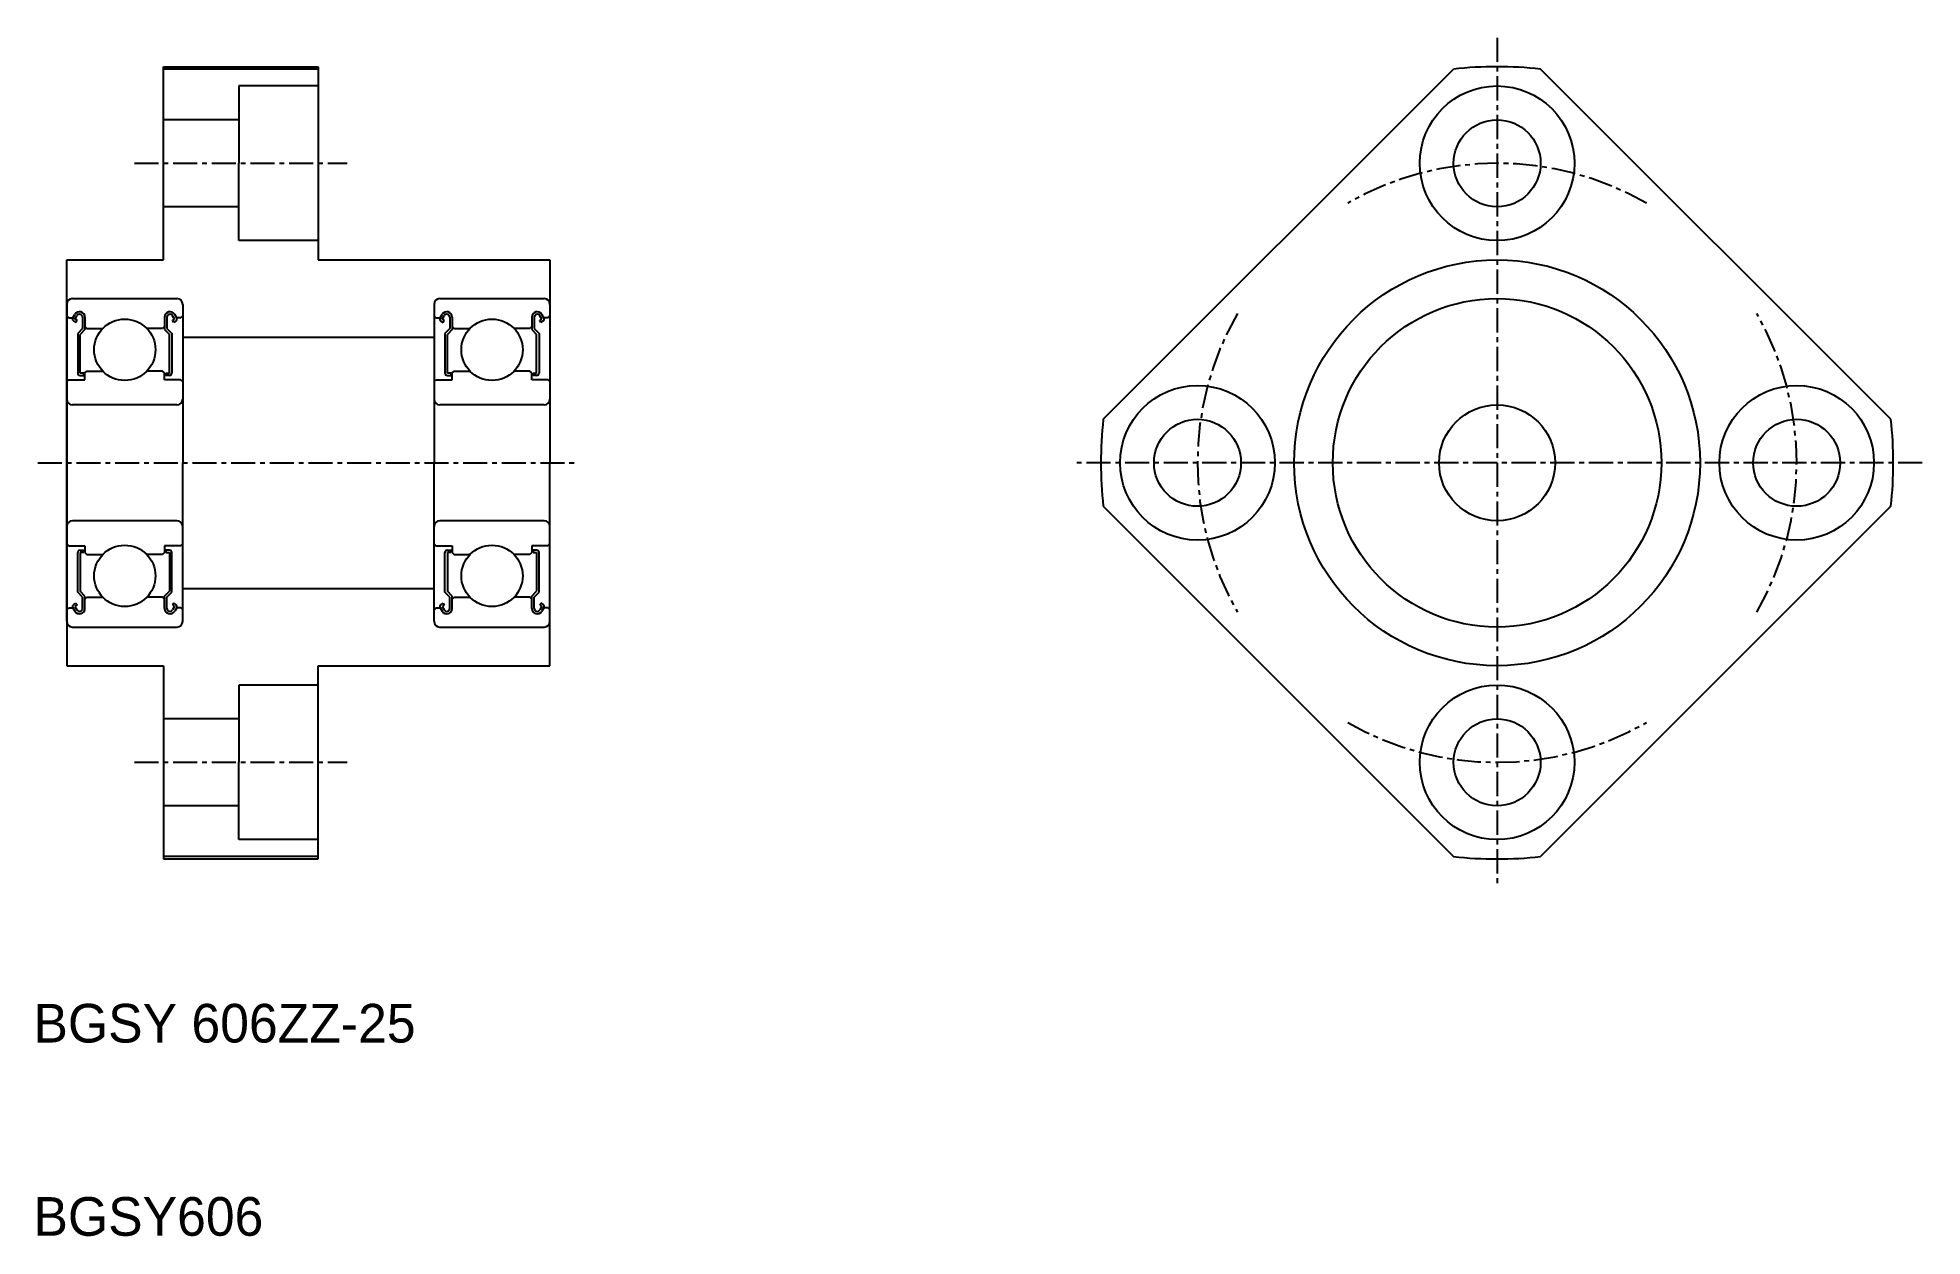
# Model space of a CAD drawing. Extents: x 157.1 to 254.6, y 79.8 to 141.8.
import ezdxf

# ---------------------------------------------------------------- set-up
doc = ezdxf.new("R2010")
doc.units = 0
doc.linetypes.add('CENTER', pattern=[2, 1.25, -0.25, 0.25, -0.25])
doc.linetypes.add('DASHED', pattern=[19.05, 12.7, -6.35])
doc.layers.get('0').update_dxf_attribs({"linetype": 'CONTINUOUS'})
doc.layers.add('CENTER', color=1, linetype='CENTER')

msp = doc.modelspace()

# ---------------------------------------------------------------- linework, layer by layer
for p, q in [((163.626, 140.321), (171.626, 140.321)), ((163.626, 130.321), (163.626, 140.321)), ((171.626, 140.197), (163.626, 140.197)), ((171.626, 140.321), (171.626, 130.321)), ((212.25, 122.072), (230.374, 140.197)), ((253.002, 122.072), (234.877, 140.197)), ((158.626, 119.821), (158.626, 130.321)), ((158.626, 130.321), (163.626, 130.321)), ((171.626, 130.321), (183.626, 130.321)), ((183.626, 130.321), (183.626, 119.821)), ((158.626, 128.021), (158.626, 119.821)), ((158.926, 128.321), (164.326, 128.321)), ((164.626, 128.021), (164.626, 119.821)), ((177.626, 128.021), (177.626, 119.821)), ((177.926, 128.321), (183.326, 128.321)), ((183.626, 128.021), (183.626, 119.821)), ((158.626, 127.421), (158.726, 127.321)), ((158.726, 127.321), (158.94, 127.321)), ((158.94, 127.321), (159.042, 127.494)), ((158.985, 127.149), (159.094, 127.087)), ((159.048, 127.258), (159.151, 127.431)), ((159.157, 127.195), (159.048, 127.258)), ((159.094, 127.087), (159.157, 127.195)), ((159.442, 126.771), (159.191, 126.52)), ((159.442, 127.353), (159.442, 126.771)), ((159.567, 127.353), (159.567, 126.719)), ((159.567, 126.871), (159.667, 126.771)), ((159.667, 126.771), (160.481, 126.771)), ((163.584, 126.771), (162.77, 126.771)), ((163.684, 126.871), (163.584, 126.771)), ((163.684, 127.353), (163.684, 126.719)), ((163.81, 127.353), (163.81, 126.771)), ((163.81, 126.771), (164.061, 126.52)), ((164.094, 127.195), (164.203, 127.258)), ((164.157, 127.087), (164.094, 127.195)), ((164.203, 127.258), (164.101, 127.431)), ((164.266, 127.149), (164.157, 127.087)), ((164.312, 127.321), (164.209, 127.494)), ((164.526, 127.321), (164.312, 127.321)), ((164.626, 127.421), (164.526, 127.321)), ((177.626, 127.421), (177.726, 127.321)), ((177.726, 127.321), (177.94, 127.321)), ((177.94, 127.321), (178.042, 127.494)), ((177.985, 127.149), (178.094, 127.087)), ((178.048, 127.258), (178.151, 127.431)), ((178.157, 127.195), (178.048, 127.258)), ((178.094, 127.087), (178.157, 127.195)), ((178.442, 126.771), (178.191, 126.52)), ((178.442, 127.353), (178.442, 126.771)), ((178.567, 127.353), (178.567, 126.719)), ((178.567, 126.871), (178.667, 126.771)), ((178.667, 126.771), (179.481, 126.771)), ((182.584, 126.771), (181.77, 126.771)), ((182.684, 126.871), (182.584, 126.771)), ((182.684, 127.353), (182.684, 126.719)), ((182.81, 127.353), (182.81, 126.771)), ((182.81, 126.771), (183.061, 126.52)), ((183.094, 127.195), (183.203, 127.258)), ((183.157, 127.087), (183.094, 127.195)), ((183.203, 127.258), (183.101, 127.431)), ((183.266, 127.149), (183.157, 127.087)), ((183.312, 127.321), (183.209, 127.494)), ((183.526, 127.321), (183.312, 127.321)), ((183.626, 127.421), (183.526, 127.321)), ((159.191, 126.52), (159.191, 124.466)), ((159.567, 126.719), (159.316, 126.468)), ((159.316, 124.466), (159.316, 126.468)), ((163.684, 126.719), (163.935, 126.468)), ((163.935, 124.466), (163.935, 126.468)), ((164.061, 126.52), (164.061, 124.466)), ((178.191, 126.52), (178.191, 124.466)), ((178.567, 126.719), (178.316, 126.468)), ((178.316, 124.466), (178.316, 126.468)), ((182.684, 126.719), (182.935, 126.468)), ((182.935, 124.466), (182.935, 126.468)), ((183.061, 126.52), (183.061, 124.466)), ((158.626, 124.021), (158.726, 124.121)), ((158.726, 124.121), (159.567, 124.121)), ((159.505, 124.466), (159.316, 124.466)), ((159.316, 124.341), (159.505, 124.341)), ((159.505, 124.341), (159.505, 124.466)), ((159.567, 124.471), (159.667, 124.571)), ((159.567, 124.121), (159.567, 124.471)), ((159.667, 124.571), (160.481, 124.571)), ((163.584, 124.571), (162.77, 124.571)), ((163.684, 124.471), (163.584, 124.571)), ((163.684, 124.121), (163.684, 124.471)), ((164.526, 124.121), (163.684, 124.121)), ((163.747, 124.341), (163.747, 124.466)), ((163.747, 124.466), (163.935, 124.466)), ((163.935, 124.341), (163.747, 124.341)), ((164.626, 124.021), (164.526, 124.121)), ((177.626, 124.021), (177.726, 124.121)), ((177.726, 124.121), (178.567, 124.121)), ((178.505, 124.466), (178.316, 124.466)), ((178.316, 124.341), (178.505, 124.341)), ((178.505, 124.341), (178.505, 124.466)), ((178.567, 124.471), (178.667, 124.571)), ((178.567, 124.121), (178.567, 124.471)), ((178.667, 124.571), (179.481, 124.571)), ((182.584, 124.571), (181.77, 124.571)), ((182.684, 124.471), (182.584, 124.571)), ((182.684, 124.121), (182.684, 124.471)), ((183.526, 124.121), (182.684, 124.121)), ((182.747, 124.466), (182.935, 124.466)), ((182.747, 124.341), (182.747, 124.466)), ((182.935, 124.341), (182.747, 124.341)), ((183.626, 124.021), (183.526, 124.121)), ((164.326, 122.821), (158.926, 122.821)), ((161.626, 122.821), (161.626, 122.821)), ((162.976, 122.821), (162.976, 122.821)), ((183.326, 122.821), (177.926, 122.821)), ((180.626, 122.821), (180.626, 122.821)), ((181.976, 122.821), (181.976, 122.821)), ((158.626, 119.821), (158.626, 109.321)), ((158.626, 111.621), (158.626, 119.821)), ((164.626, 111.621), (164.626, 119.821)), ((177.626, 111.621), (177.626, 119.821)), ((183.626, 109.321), (183.626, 119.821)), ((183.626, 111.621), (183.626, 119.821)), ((212.25, 117.569), (230.374, 99.445)), ((253.002, 117.569), (234.877, 99.445)), ((164.326, 116.821), (158.926, 116.821)), ((183.326, 116.821), (177.926, 116.821)), ((158.626, 115.621), (158.726, 115.521)), ((158.726, 115.521), (159.567, 115.521)), ((159.191, 113.122), (159.191, 115.175)), ((159.316, 115.301), (159.505, 115.301)), ((159.316, 115.175), (159.316, 113.174)), ((159.505, 115.175), (159.316, 115.175)), ((159.505, 115.301), (159.505, 115.175)), ((159.567, 115.521), (159.567, 115.171)), ((159.567, 115.171), (159.667, 115.071)), ((159.667, 115.071), (160.481, 115.071)), ((163.584, 115.071), (162.77, 115.071)), ((163.684, 115.171), (163.584, 115.071)), ((164.526, 115.521), (163.684, 115.521)), ((163.684, 115.521), (163.684, 115.171)), ((163.747, 115.301), (163.747, 115.175)), ((163.935, 115.301), (163.747, 115.301)), ((163.747, 115.175), (163.935, 115.175)), ((163.935, 115.175), (163.935, 113.174)), ((164.061, 113.122), (164.061, 115.175)), ((164.626, 115.621), (164.526, 115.521)), ((177.626, 115.621), (177.726, 115.521)), ((177.726, 115.521), (178.567, 115.521)), ((178.191, 113.122), (178.191, 115.175)), ((178.316, 115.301), (178.505, 115.301)), ((178.316, 115.175), (178.316, 113.174)), ((178.505, 115.175), (178.316, 115.175)), ((178.505, 115.301), (178.505, 115.175)), ((178.567, 115.521), (178.567, 115.171)), ((178.567, 115.171), (178.667, 115.071)), ((178.667, 115.071), (179.481, 115.071)), ((182.584, 115.071), (181.77, 115.071)), ((182.684, 115.171), (182.584, 115.071)), ((183.526, 115.521), (182.684, 115.521)), ((182.684, 115.521), (182.684, 115.171)), ((182.747, 115.301), (182.747, 115.175)), ((182.935, 115.301), (182.747, 115.301)), ((182.747, 115.175), (182.935, 115.175)), ((182.935, 115.175), (182.935, 113.174)), ((183.061, 113.122), (183.061, 115.175)), ((183.626, 115.621), (183.526, 115.521)), ((159.442, 112.871), (159.191, 113.122)), ((159.567, 112.923), (159.316, 113.174)), ((163.684, 112.923), (163.935, 113.174)), ((163.81, 112.871), (164.061, 113.122)), ((178.442, 112.871), (178.191, 113.122)), ((178.567, 112.923), (178.316, 113.174)), ((182.684, 112.923), (182.935, 113.174)), ((182.81, 112.871), (183.061, 113.122)), ((158.626, 112.221), (158.726, 112.321)), ((158.726, 112.321), (158.94, 112.321)), ((158.94, 112.321), (159.042, 112.148)), ((158.985, 112.492), (159.094, 112.555)), ((159.157, 112.446), (159.048, 112.384)), ((159.048, 112.384), (159.151, 112.211)), ((159.094, 112.555), (159.157, 112.446)), ((159.442, 112.289), (159.442, 112.871)), ((159.567, 112.289), (159.567, 112.923)), ((159.567, 112.771), (159.667, 112.871)), ((159.667, 112.871), (160.481, 112.871)), ((163.584, 112.871), (162.77, 112.871)), ((163.684, 112.771), (163.584, 112.871)), ((163.684, 112.289), (163.684, 112.923)), ((163.81, 112.289), (163.81, 112.871)), ((164.157, 112.555), (164.094, 112.446)), ((164.094, 112.446), (164.203, 112.384)), ((164.203, 112.384), (164.101, 112.211)), ((164.266, 112.492), (164.157, 112.555)), ((164.312, 112.321), (164.209, 112.148)), ((164.526, 112.321), (164.312, 112.321)), ((164.626, 112.221), (164.526, 112.321)), ((177.626, 112.221), (177.726, 112.321)), ((177.726, 112.321), (177.94, 112.321)), ((177.94, 112.321), (178.042, 112.148)), ((177.985, 112.492), (178.094, 112.555)), ((178.157, 112.446), (178.048, 112.384)), ((178.048, 112.384), (178.151, 112.211)), ((178.094, 112.555), (178.157, 112.446)), ((178.442, 112.289), (178.442, 112.871)), ((178.567, 112.289), (178.567, 112.923)), ((178.567, 112.771), (178.667, 112.871)), ((178.667, 112.871), (179.481, 112.871)), ((182.584, 112.871), (181.77, 112.871)), ((182.684, 112.771), (182.584, 112.871)), ((182.684, 112.289), (182.684, 112.923)), ((182.81, 112.289), (182.81, 112.871)), ((183.157, 112.555), (183.094, 112.446)), ((183.094, 112.446), (183.203, 112.384)), ((183.203, 112.384), (183.101, 112.211)), ((183.266, 112.492), (183.157, 112.555)), ((183.312, 112.321), (183.209, 112.148)), ((183.526, 112.321), (183.312, 112.321)), ((183.626, 112.221), (183.526, 112.321)), ((158.926, 111.321), (164.326, 111.321)), ((177.926, 111.321), (183.326, 111.321)), ((158.626, 109.321), (163.626, 109.321)), ((163.626, 109.321), (163.626, 99.321)), ((171.626, 99.321), (171.626, 109.321)), ((171.626, 109.321), (183.626, 109.321)), ((171.626, 99.445), (163.626, 99.445)), ((163.626, 99.321), (171.626, 99.321))]:
    msp.add_line(p, q)
at = {"color": 3, "linetype": 'DASHED'}
for p, q in [((171.626, 139.321), (167.526, 139.321)), ((167.526, 139.321), (167.526, 135.321)), ((167.526, 137.571), (163.626, 137.571)), ((167.526, 131.321), (167.526, 135.321)), ((167.526, 133.071), (163.626, 133.071)), ((171.626, 131.321), (167.526, 131.321)), ((171.626, 108.321), (167.526, 108.321)), ((167.526, 108.321), (167.526, 104.321)), ((167.526, 106.571), (163.626, 106.571)), ((167.526, 100.321), (167.526, 104.321)), ((167.526, 102.071), (163.626, 102.071)), ((171.626, 100.321), (167.526, 100.321))]:
    msp.add_line(p, q, dxfattribs=at)
at = {"color": 7, "linetype": 'CONTINUOUS'}
for p, q in [((164.626, 126.321), (177.626, 126.321)), ((164.626, 113.321), (177.626, 113.321))]:
    msp.add_line(p, q, dxfattribs=at)
for centre, radius in [((232.626, 135.321), 4), ((232.626, 135.321), 2.25), ((232.626, 119.821), 10.5), ((232.626, 119.821), 8.5), ((161.626, 125.671), 1.587), ((180.626, 125.671), 1.587), ((217.126, 119.821), 4), ((248.126, 119.821), 4), ((217.126, 119.821), 2.25), ((232.626, 119.821), 3), ((248.126, 119.821), 2.25), ((161.626, 113.971), 1.587), ((180.626, 113.971), 1.587), ((232.626, 104.321), 4), ((232.626, 104.321), 2.25)]:
    msp.add_circle(centre, radius)
for centre, radius, start, end in [((232.626, 119.821), 20.5, 83.69474, 96.30526), ((158.926, 128.021), 0.3, 90, 180), ((164.326, 128.021), 0.3, 0, 90), ((177.926, 128.021), 0.3, 90, 180), ((183.326, 128.021), 0.3, 0, 90), ((159.048, 127.258), 0.126, 149.99264, 240.00259), ((159.286, 127.353), 0.282, 0, 150.00169), ((159.286, 127.353), 0.156, 0, 150.00191), ((163.965, 127.353), 0.282, 29.99831, 180), ((163.965, 127.353), 0.156, 29.99809, 180), ((164.203, 127.258), 0.126, 299.99741, 30.00736), ((178.048, 127.258), 0.126, 149.99264, 240.00259), ((178.286, 127.353), 0.282, 0, 150.00169), ((178.286, 127.353), 0.156, 0, 150.00191), ((182.965, 127.353), 0.282, 29.99831, 180), ((182.965, 127.353), 0.156, 29.99809, 180), ((183.203, 127.258), 0.126, 299.99741, 30.00736), ((159.316, 124.466), 0.126, 180.00005, 270.00003), ((163.935, 124.466), 0.126, 269.99997, 359.99995), ((178.316, 124.466), 0.126, 180.00005, 270.00003), ((182.935, 124.466), 0.126, 269.99997, 359.99995), ((158.926, 123.121), 0.3, 180, 270), ((164.326, 123.121), 0.3, 270, 0), ((177.926, 123.121), 0.3, 180, 270), ((183.326, 123.121), 0.3, 270, 0), ((232.626, 119.821), 20.5, 173.69474, 186.30526), ((232.626, 119.821), 20.5, 353.69474, 6.30526), ((158.926, 116.521), 0.3, 90, 180), ((164.326, 116.521), 0.3, 0, 90), ((177.926, 116.521), 0.3, 90, 180), ((183.326, 116.521), 0.3, 0, 90), ((159.316, 115.175), 0.126, 89.99997, 179.99995), ((163.935, 115.175), 0.126, 0.00005, 90.00003), ((178.316, 115.175), 0.126, 89.99997, 179.99995), ((182.935, 115.175), 0.126, 0.00005, 90.00003), ((159.048, 112.384), 0.126, 119.99741, 210.00736), ((159.286, 112.289), 0.282, 209.99831, 0), ((159.286, 112.289), 0.156, 209.99809, 0), ((163.965, 112.289), 0.282, 180, 330.00169), ((163.965, 112.289), 0.156, 180, 330.00191), ((164.203, 112.384), 0.126, 329.99264, 60.00259), ((178.048, 112.384), 0.126, 119.99741, 210.00736), ((178.286, 112.289), 0.282, 209.99831, 0), ((178.286, 112.289), 0.156, 209.99809, 0), ((182.965, 112.289), 0.282, 180, 330.00169), ((182.965, 112.289), 0.156, 180, 330.00191), ((183.203, 112.384), 0.126, 329.99264, 60.00259), ((158.926, 111.621), 0.3, 180, 270), ((164.326, 111.621), 0.3, 270, 0), ((177.926, 111.621), 0.3, 180, 270), ((183.326, 111.621), 0.3, 270, 0), ((232.626, 119.821), 20.5, 263.69474, 276.30526)]:
    msp.add_arc(centre, radius, start, end)
at = {"layer": 'CENTER', "color": 1, "linetype": 'CENTER'}
for p, q in [((232.626, 141.821), (232.626, 97.821)), ((162.126, 135.321), (173.126, 135.321)), ((157.126, 119.821), (185.126, 119.821)), ((254.626, 119.821), (210.626, 119.821)), ((162.126, 104.321), (173.126, 104.321))]:
    msp.add_line(p, q, dxfattribs=at)
for start, end in [(60.0895, 119.9105), (150.0895, 209.9105), (330.0895, 29.9105), (240.0895, 299.9105)]:
    msp.add_arc((232.626, 119.821), 15.5, start, end, dxfattribs=at)

# ---------------------------------------------------------------- texts
for s, p in [('BGSY 606ZZ-25', (156.901, 89.821)), ('BGSY606', (156.901, 79.821))]:
    msp.add_text(s, height=2).set_placement(p)

doc.saveas('drawing.dxf')
